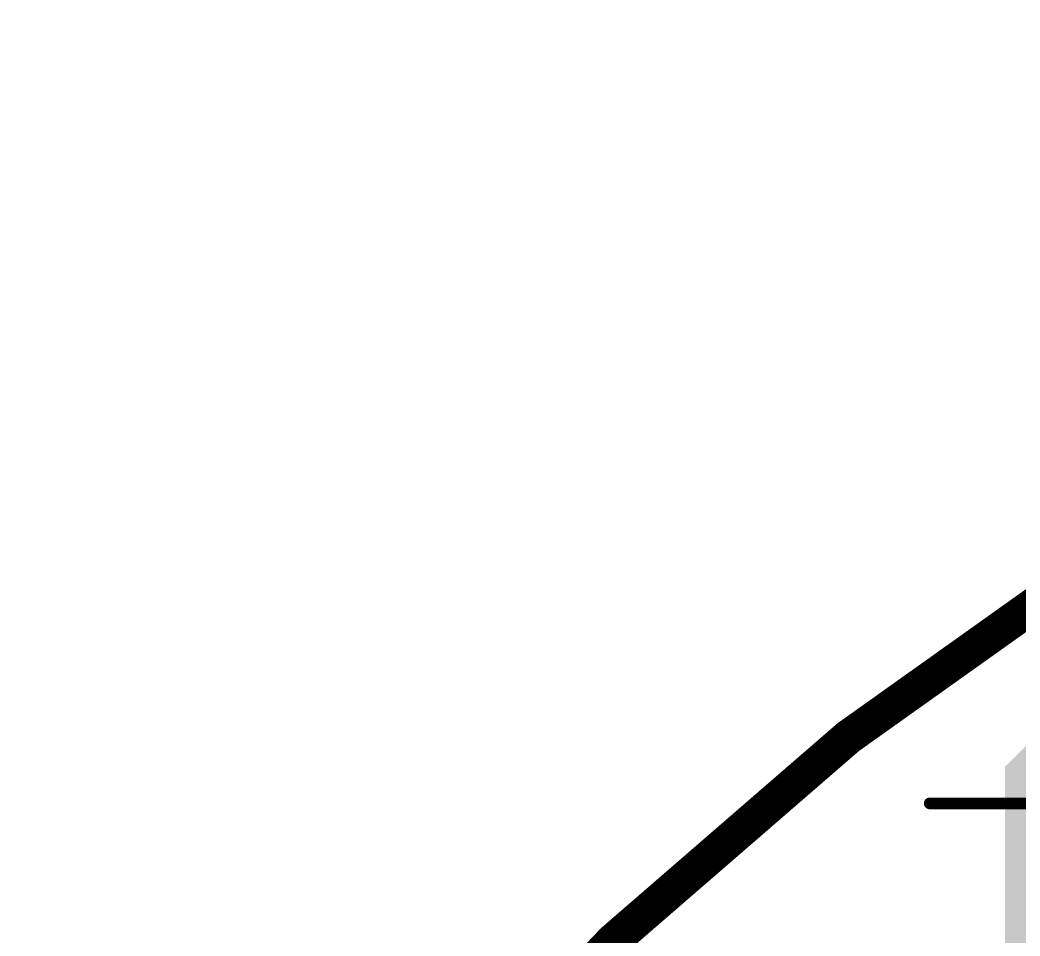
# Model space of a CAD drawing. Header units: millimetres. Extents: x -35.7 to 35.7, y -3.2 to 68.2.
# Drawn here: x -30.93 to -20.08, y 58.25 to 68.19 of the extents above; entities that cross this region are included whole.
import ezdxf

# ---------------------------------------------------------------- set-up
doc = ezdxf.new("R2010")
doc.units = ezdxf.units.MM
for name, color, linetype in [('Mechanical2', 216, 'Continuous'), ('TopLayer', 1, 'Continuous'), ('TopOverlay', 2, 'Continuous'), ('TopPaste', 8, 'Continuous'), ('TopSolder', 216, 'Continuous')]:
    doc.layers.add(name, color=color, linetype=linetype)

# ---------------------------------------------------------------- blocks, each defined once
blk = doc.blocks.new('750314597_161')
at = {"layer": 'TopLayer'}
for points in [[(-6.48, 3.085), (-5.18, 3.085), (-5.18, 1.915), (-6.48, 1.915)], [(5.18, 3.085), (6.48, 3.085), (6.48, 1.915), (5.18, 1.915)], [(-6.48, 0.585), (-5.18, 0.585), (-5.18, -0.585), (-6.48, -0.585)], [(5.18, 0.585), (6.48, 0.585), (6.48, -0.585), (5.18, -0.585)], [(-6.48, -1.915), (-5.18, -1.915), (-5.18, -3.085), (-6.48, -3.085)], [(5.18, -1.915), (6.48, -1.915), (6.48, -3.085), (5.18, -3.085)]]:
    blk.add_hatch(color=1, dxfattribs=at).paths.add_polyline_path(points)
at = {"layer": 'TopPaste'}
for points in [[(-6.48, 3.085), (-5.18, 3.085), (-5.18, 1.915), (-6.48, 1.915)], [(5.18, 3.085), (6.48, 3.085), (6.48, 1.915), (5.18, 1.915)], [(-6.48, 0.585), (-5.18, 0.585), (-5.18, -0.585), (-6.48, -0.585)], [(5.18, 0.585), (6.48, 0.585), (6.48, -0.585), (5.18, -0.585)], [(-6.48, -1.915), (-5.18, -1.915), (-5.18, -3.085), (-6.48, -3.085)], [(5.18, -1.915), (6.48, -1.915), (6.48, -3.085), (5.18, -3.085)]]:
    blk.add_hatch(color=8, dxfattribs=at).paths.add_polyline_path(points)
at = {"layer": 'TopSolder'}
for points in [[(-6.582, 3.187), (-5.078, 3.187), (-5.078, 1.813), (-6.582, 1.813)], [(5.078, 3.187), (6.582, 3.187), (6.582, 1.813), (5.078, 1.813)], [(-6.582, 0.687), (-5.078, 0.687), (-5.078, -0.687), (-6.582, -0.687)], [(5.078, 0.687), (6.582, 0.687), (6.582, -0.687), (5.078, -0.687)], [(-6.582, -1.813), (-5.078, -1.813), (-5.078, -3.187), (-6.582, -3.187)], [(5.078, -1.813), (6.582, -1.813), (6.582, -3.187), (5.078, -3.187)]]:
    blk.add_hatch(color=216, dxfattribs=at).paths.add_polyline_path(points)
at = {"layer": 'TopOverlay', "const_width": 0.127}
for points in [[(4.14, 4.928), (-3.937, 4.928)], [(4.14, -4.928), (-3.937, -4.928)]]:
    blk.add_lwpolyline(points, dxfattribs=at)
at = {"layer": 'TopOverlay'}
for points, const_width in [([(-3.969, 4.928, 1), (-3.905, 4.928, 1)], 0.0635), ([(4.108, 4.928, 1), (4.172, 4.928, 1)], 0.0635), ([(5.791, 3.505, 1), (5.537, 3.505, 1)], 0.254), ([(5.474, 3.505, 1), (5.601, 3.505, 1)], 0.127), ([(5.728, 3.505, 1), (5.855, 3.505, 1)], 0.127), ([(-3.969, -4.928, 1), (-3.905, -4.928, 1)], 0.0635), ([(4.108, -4.928, 1), (4.172, -4.928, 1)], 0.0635)]:
    blk.add_lwpolyline(points, format="xyb", close=True, dxfattribs=dict(at, const_width=const_width))

msp = doc.modelspace()

# ---------------------------------------------------------------- hatches: boundary and pattern name
at = {"layer": 'TopLayer'}
for points in [[(-20.249, 60.077), (-19.234, 59.061), (-17.43, 60.864), (-18.446, 61.88)], [(-20.244, 55.924), (-18.466, 55.924), (-18.466, 60.096), (-20.244, 60.096)]]:
    msp.add_hatch(color=1, dxfattribs=at).paths.add_polyline_path(points)

# ---------------------------------------------------------------- linework, layer by layer
at = {"layer": 'Mechanical2', "const_width": 0.381}
msp.add_lwpolyline([(-30.744, 50.25, -0.267949), (0, 68)], format="xyb", dxfattribs=at)

# ---------------------------------------------------------------- block references
at = {"rotation": 180}
msp.add_blockref('750314597_161', (-16.921, 54.757), dxfattribs=at)

doc.saveas('drawing.dxf')
